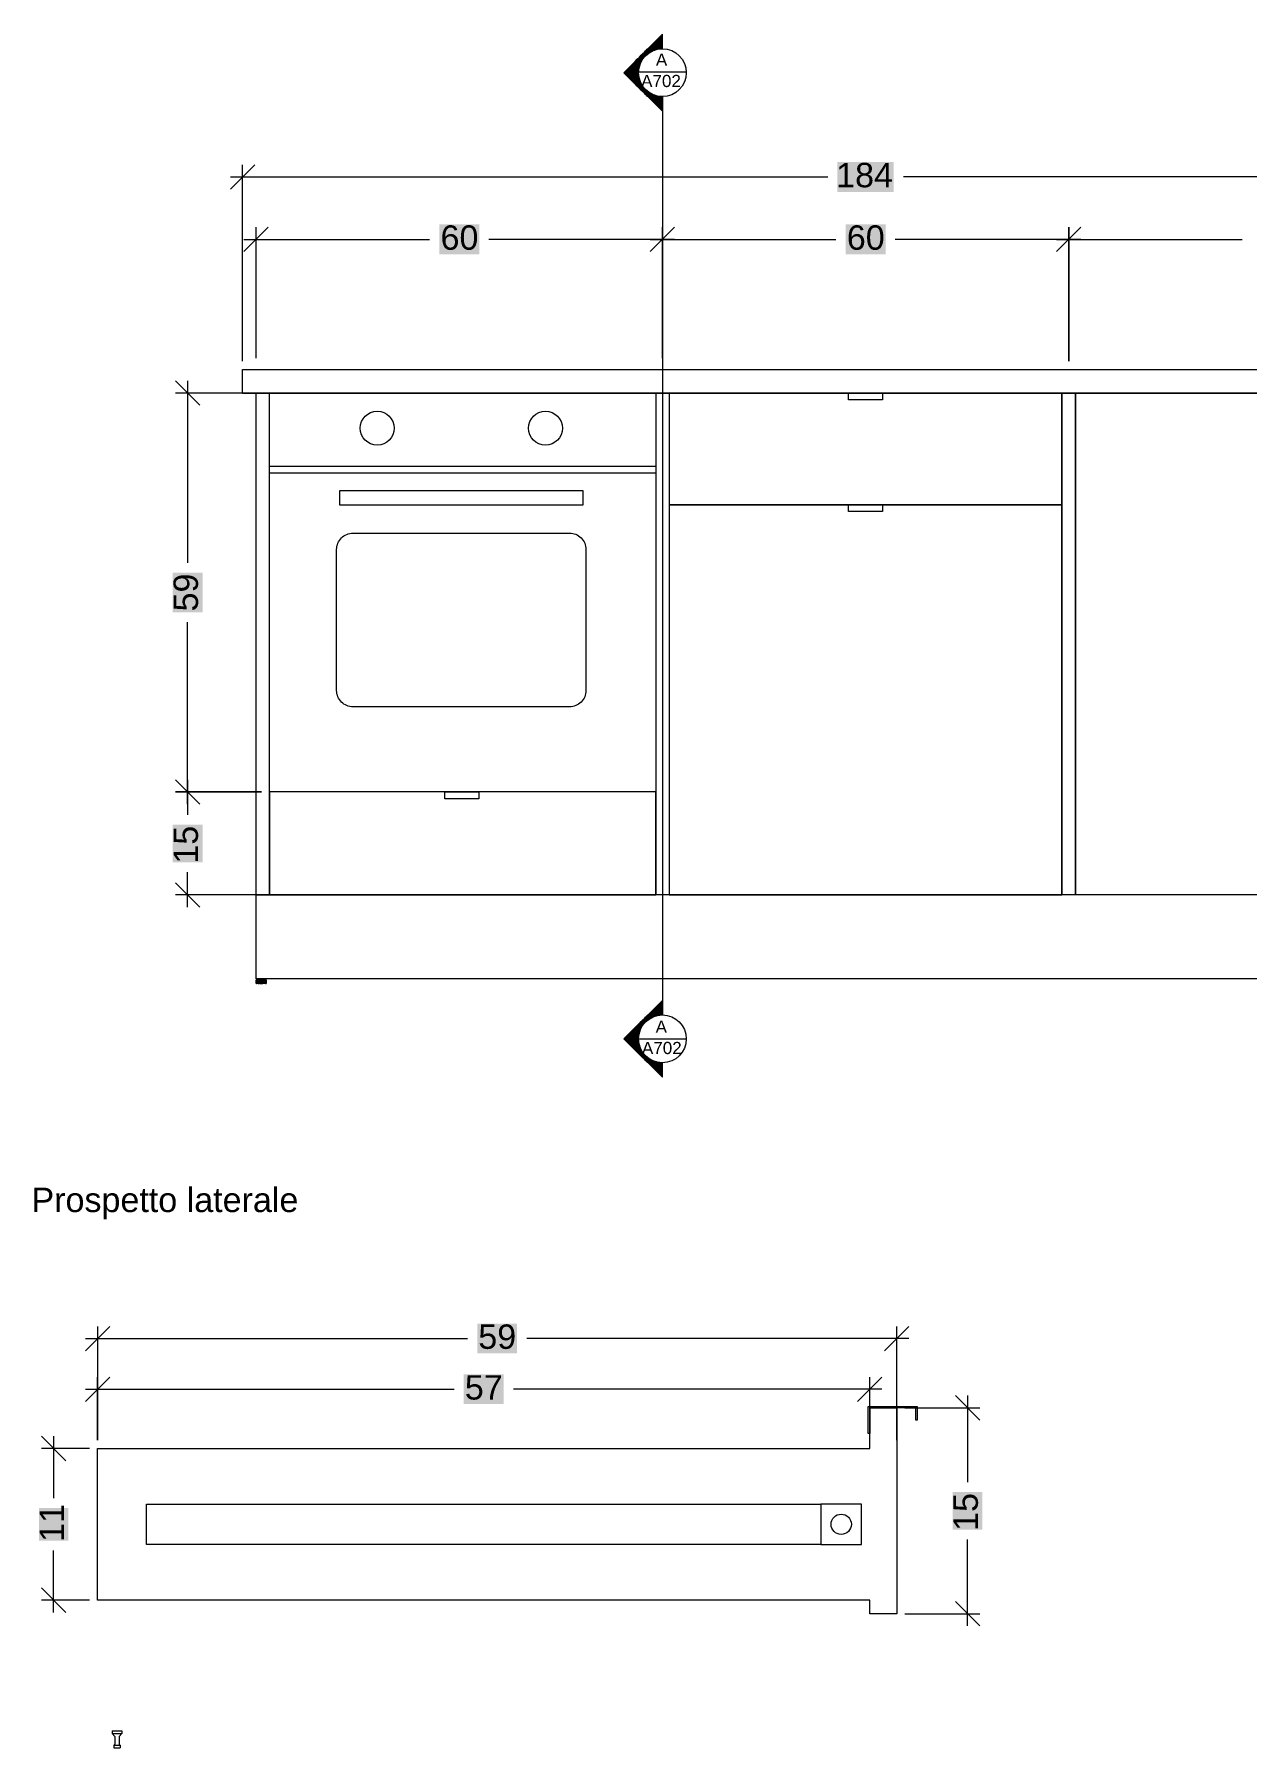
# Model space of a CAD drawing. Header units: metres. Extents: x -27.1 to 47.9, y -10.7 to 6.6.
# Drawn here: x 0.043 to 1.825, y 0.423 to 2.941 of the extents above; entities that cross this region are included whole.
import ezdxf

# ---------------------------------------------------------------- set-up
doc = ezdxf.new("R2010")
doc.units = ezdxf.units.M
doc.header["$MEASUREMENT"] = 0
for name, color, linetype, lineweight in [('PDF _Geometria_Num_Penna__7', 7, 'Continuous', 18), ('PDF _Riempimenti solidi_Num_Penna__7', 7, 'Continuous', 18), ('PDF _Testo_Num_Penna__7', 7, 'Continuous', 18), ('PDF16_Geometry_Num_Penna__5_Num_Penna__5_Num_Penna__5_Num_Penna__5_Num_Penna__5_Num_Penna__5_Num_Penna__5_Num_Penna__5_Num_Penna__5_Num_Penna__5_Num_Penna__5_Num_Penna__5', 5, 'Continuous', 18)]:
    doc.layers.add(name, color=color, linetype=linetype, lineweight=lineweight)
doc.layers.add('PDF _Riempimenti solidi_Num_Penna__1', color=7, linetype='Continuous', lineweight=18, true_color=0xd1d2d4)
doc.styles.add('GENERATED_STYLE_1', font='Arial')

msp = doc.modelspace()

# ---------------------------------------------------------------- hatches: boundary and pattern name
at = {"layer": 'PDF _Riempimenti solidi_Num_Penna__1', "linetype": 'Continuous', "lineweight": 18, "true_color": 0xd1d2d4}
for points in [[(1.2238, 2.7528), (1.2238, 2.7091), (1.3066, 2.7528)], [(1.2238, 2.7091), (1.3066, 2.7528), (1.3066, 2.7091)], [(0.6388, 2.6612), (0.6388, 2.6175), (0.6973, 2.6612)], [(0.6388, 2.6175), (0.6973, 2.6612), (0.6973, 2.6175)], [(1.2359, 2.6612), (1.2359, 2.6175), (1.2945, 2.6612)], [(1.2359, 2.6175), (1.2945, 2.6612), (1.2945, 2.6175)], [(0.2469, 2.0911), (0.2907, 2.0911), (0.2469, 2.1497)], [(0.2907, 2.0911), (0.2469, 2.1497), (0.2907, 2.1497)], [(0.2469, 1.7239), (0.2907, 1.7239), (0.2469, 1.7793)], [(0.2907, 1.7239), (0.2469, 1.7793), (0.2907, 1.7793)], [(0.6945, 1.046), (0.6945, 1.0023), (0.7531, 1.046)], [(0.6945, 1.0023), (0.7531, 1.046), (0.7531, 1.0023)], [(0.6747, 0.9714), (0.6747, 0.9278), (0.7331, 0.9714)], [(0.6747, 0.9278), (0.7331, 0.9714), (0.7331, 0.9278)], [(1.3932, 0.7434), (1.4369, 0.7434), (1.3932, 0.7988)], [(1.4369, 0.7434), (1.3932, 0.7988), (1.4369, 0.7988)], [(0.0503, 0.7271), (0.0935, 0.7271), (0.0503, 0.7753)], [(0.0935, 0.7271), (0.0503, 0.7753), (0.0935, 0.7753)]]:
    msp.add_hatch(color=254, dxfattribs=at).paths.add_polyline_path(points)
at = {"layer": 'PDF _Riempimenti solidi_Num_Penna__7', "linetype": 'Continuous', "lineweight": 18}
for points in [[(0.9666, 2.9407), (0.9666, 2.9194), (0.9452, 2.9194)], [(0.923, 2.8973), (0.9328, 2.8936), (0.9193, 2.8936)], [(0.923, 2.8973), (0.9339, 2.8973), (0.9264, 2.9007)], [(0.9339, 2.8973), (0.923, 2.8973), (0.9328, 2.8936)], [(0.9264, 2.9007), (0.9356, 2.9007), (0.9297, 2.904)], [(0.9264, 2.9007), (0.9339, 2.8973), (0.9356, 2.9007)], [(0.9297, 2.904), (0.9375, 2.904), (0.9328, 2.907)], [(0.9297, 2.904), (0.9356, 2.9007), (0.9375, 2.904)], [(0.9328, 2.907), (0.9398, 2.907), (0.9355, 2.9098)], [(0.9328, 2.907), (0.9375, 2.904), (0.9398, 2.907)], [(0.9355, 2.9098), (0.9424, 2.9098), (0.938, 2.9123)], [(0.9355, 2.9098), (0.9398, 2.907), (0.9424, 2.9098)], [(0.938, 2.9123), (0.9453, 2.9123), (0.9401, 2.9144)], [(0.938, 2.9123), (0.9424, 2.9098), (0.9453, 2.9123)], [(0.9401, 2.9144), (0.9484, 2.9144), (0.9419, 2.9162)], [(0.9401, 2.9144), (0.9453, 2.9123), (0.9484, 2.9144)], [(0.9419, 2.9162), (0.9518, 2.9162), (0.9433, 2.9176)], [(0.9419, 2.9162), (0.9484, 2.9144), (0.9518, 2.9162)], [(0.9433, 2.9175), (0.9554, 2.9175), (0.9443, 2.9186)], [(0.9433, 2.9176), (0.9518, 2.9162), (0.9554, 2.9176)], [(0.9443, 2.9186), (0.9591, 2.9186), (0.945, 2.9192)], [(0.9443, 2.9186), (0.9554, 2.9175), (0.9591, 2.9186)], [(0.945, 2.9192), (0.9628, 2.9192), (0.9452, 2.9194)], [(0.945, 2.9192), (0.9591, 2.9186), (0.9628, 2.9192)], [(0.9452, 2.9194), (0.9628, 2.9192), (0.9666, 2.9194)], [(0.9098, 2.8843), (0.9315, 2.8843), (0.9118, 2.8862)], [(0.9098, 2.8843), (0.9315, 2.8824), (0.9315, 2.8843)], [(0.9118, 2.8824), (0.9315, 2.8824), (0.9098, 2.8843)], [(0.9156, 2.89), (0.9315, 2.8862), (0.9118, 2.8862)], [(0.9118, 2.8862), (0.9315, 2.8843), (0.9315, 2.8862)], [(0.9315, 2.8824), (0.9118, 2.8824), (0.9319, 2.8786)], [(0.9118, 2.8824), (0.9319, 2.8786), (0.9156, 2.8786)], [(0.9193, 2.8936), (0.9319, 2.89), (0.9156, 2.89)], [(0.9319, 2.89), (0.9156, 2.89), (0.9315, 2.8862)], [(0.9319, 2.8786), (0.9156, 2.8786), (0.9328, 2.8749)], [(0.9156, 2.8786), (0.9328, 2.8749), (0.9193, 2.8749)], [(0.9328, 2.8936), (0.9193, 2.8936), (0.9319, 2.89)], [(0.9328, 2.8749), (0.9193, 2.8749), (0.9339, 2.8713)], [(0.9193, 2.8749), (0.9339, 2.8713), (0.923, 2.8713)], [(0.923, 2.8713), (0.9356, 2.8678), (0.9339, 2.8713)], [(0.9264, 2.8678), (0.9356, 2.8678), (0.923, 2.8713)], [(0.9264, 2.8678), (0.9375, 2.8646), (0.9356, 2.8678)], [(0.9297, 2.8646), (0.9375, 2.8646), (0.9264, 2.8678)], [(0.9297, 2.8646), (0.9398, 2.8615), (0.9375, 2.8646)], [(0.9328, 2.8615), (0.9398, 2.8615), (0.9297, 2.8646)], [(0.9328, 2.8615), (0.9424, 2.8588), (0.9398, 2.8615)], [(0.9355, 2.8588), (0.9424, 2.8588), (0.9328, 2.8615)], [(0.9355, 2.8588), (0.9453, 2.8564), (0.9424, 2.8588)], [(0.938, 2.8564), (0.9453, 2.8564), (0.9355, 2.8588)], [(0.938, 2.8564), (0.9484, 2.8541), (0.9453, 2.8564)], [(0.9401, 2.8541), (0.9484, 2.8541), (0.938, 2.8564)], [(0.9401, 2.8541), (0.9518, 2.8524), (0.9484, 2.8541)], [(0.9419, 2.8524), (0.9518, 2.8524), (0.9401, 2.8541)], [(0.9419, 2.8524), (0.9554, 2.851), (0.9518, 2.8524)], [(0.9433, 2.851), (0.9554, 2.851), (0.9419, 2.8524)], [(0.9433, 2.851), (0.9591, 2.8499), (0.9554, 2.851)], [(0.9443, 2.8499), (0.9591, 2.8499), (0.9433, 2.851)], [(0.9443, 2.8499), (0.9628, 2.8494), (0.9591, 2.8499)], [(0.945, 2.8494), (0.9628, 2.8494), (0.9443, 2.8499)], [(0.945, 2.8494), (0.9452, 2.8492), (0.9666, 2.8492)], [(0.945, 2.8494), (0.9666, 2.8492), (0.9628, 2.8494)], [(0.9452, 2.8492), (0.9666, 2.8492), (0.9666, 2.8278)], [(0.9666, 1.5209), (0.9666, 1.4997), (0.9452, 1.4997)], [(0.9297, 1.4843), (0.9375, 1.4843), (0.9328, 1.4872)], [(0.9328, 1.4872), (0.9398, 1.4872), (0.9355, 1.4901)], [(0.9328, 1.4872), (0.9375, 1.4843), (0.9398, 1.4872)], [(0.9355, 1.4901), (0.9424, 1.4901), (0.938, 1.4925)], [(0.9355, 1.4901), (0.9398, 1.4872), (0.9424, 1.4901)], [(0.938, 1.4925), (0.9453, 1.4925), (0.9401, 1.4946)], [(0.938, 1.4925), (0.9424, 1.4901), (0.9453, 1.4925)], [(0.9401, 1.4946), (0.9484, 1.4946), (0.9419, 1.4964)], [(0.9401, 1.4946), (0.9453, 1.4925), (0.9484, 1.4946)], [(0.9419, 1.4964), (0.9518, 1.4964), (0.9433, 1.4978)], [(0.9419, 1.4964), (0.9484, 1.4946), (0.9518, 1.4964)], [(0.9433, 1.4978), (0.9554, 1.4978), (0.9443, 1.4988)], [(0.9433, 1.4978), (0.9518, 1.4964), (0.9554, 1.4978)], [(0.9443, 1.4988), (0.9591, 1.4988), (0.945, 1.4995)], [(0.9443, 1.4988), (0.9554, 1.4978), (0.9591, 1.4988)], [(0.945, 1.4995), (0.9628, 1.4995), (0.9452, 1.4997)], [(0.945, 1.4995), (0.9591, 1.4988), (0.9628, 1.4995)], [(0.9452, 1.4997), (0.9628, 1.4995), (0.9666, 1.4997)], [(0.9098, 1.4645), (0.9315, 1.4645), (0.9118, 1.4664)], [(0.9098, 1.4645), (0.9315, 1.4626), (0.9315, 1.4645)], [(0.9118, 1.4626), (0.9315, 1.4626), (0.9098, 1.4645)], [(0.9156, 1.4702), (0.9315, 1.4664), (0.9118, 1.4664)], [(0.9118, 1.4664), (0.9315, 1.4645), (0.9315, 1.4664)], [(0.9315, 1.4626), (0.9118, 1.4626), (0.9319, 1.4588)], [(0.9118, 1.4626), (0.9319, 1.4588), (0.9156, 1.4588)], [(0.9193, 1.474), (0.9319, 1.4702), (0.9156, 1.4702)], [(0.9319, 1.4702), (0.9156, 1.4702), (0.9315, 1.4664)], [(0.923, 1.4776), (0.9328, 1.474), (0.9193, 1.474)], [(0.9328, 1.474), (0.9193, 1.474), (0.9319, 1.4702)], [(0.923, 1.4776), (0.9339, 1.4776), (0.9264, 1.481)], [(0.9339, 1.4776), (0.923, 1.4776), (0.9328, 1.474)], [(0.9264, 1.481), (0.9356, 1.481), (0.9297, 1.4843)], [(0.9264, 1.481), (0.9339, 1.4776), (0.9356, 1.481)], [(0.9297, 1.4843), (0.9356, 1.481), (0.9375, 1.4843)], [(0.9319, 1.4588), (0.9156, 1.4588), (0.9328, 1.4551)], [(0.9156, 1.4588), (0.9328, 1.4551), (0.9193, 1.4551)], [(0.9328, 1.4551), (0.9193, 1.4551), (0.9339, 1.4515)], [(0.9193, 1.4551), (0.9339, 1.4515), (0.923, 1.4515)], [(0.923, 1.4515), (0.9356, 1.4481), (0.9339, 1.4515)], [(0.9264, 1.4481), (0.9356, 1.4481), (0.923, 1.4515)], [(0.9264, 1.4481), (0.9375, 1.4448), (0.9356, 1.4481)], [(0.9297, 1.4448), (0.9375, 1.4448), (0.9264, 1.4481)], [(0.9297, 1.4448), (0.9398, 1.4417), (0.9375, 1.4448)], [(0.9328, 1.4417), (0.9398, 1.4417), (0.9297, 1.4448)], [(0.9328, 1.4417), (0.9424, 1.439), (0.9398, 1.4417)], [(0.9355, 1.439), (0.9424, 1.439), (0.9328, 1.4417)], [(0.9355, 1.439), (0.9453, 1.4366), (0.9424, 1.439)], [(0.938, 1.4366), (0.9453, 1.4366), (0.9355, 1.439)], [(0.938, 1.4366), (0.9484, 1.4345), (0.9453, 1.4366)], [(0.9401, 1.4345), (0.9484, 1.4345), (0.938, 1.4366)], [(0.9401, 1.4345), (0.9518, 1.4327), (0.9484, 1.4345)], [(0.9419, 1.4327), (0.9518, 1.4327), (0.9401, 1.4345)], [(0.9419, 1.4327), (0.9554, 1.4312), (0.9518, 1.4327)], [(0.9433, 1.4312), (0.9554, 1.4312), (0.9419, 1.4327)], [(0.9433, 1.4312), (0.9591, 1.4303), (0.9554, 1.4312)], [(0.9443, 1.4303), (0.9591, 1.4303), (0.9433, 1.4312)], [(0.9443, 1.4303), (0.9628, 1.4296), (0.9591, 1.4303)], [(0.945, 1.4296), (0.9628, 1.4296), (0.9443, 1.4303)], [(0.945, 1.4296), (0.9452, 1.4294), (0.9666, 1.4294)], [(0.945, 1.4296), (0.9666, 1.4294), (0.9628, 1.4296)], [(0.9452, 1.4294), (0.9666, 1.4294), (0.9666, 1.4081)]]:
    msp.add_hatch(color=7, dxfattribs=at).paths.add_polyline_path(points)

# ---------------------------------------------------------------- linework, layer by layer
at = {"layer": 'PDF _Geometria_Num_Penna__7', "color": 7, "linetype": 'Continuous', "lineweight": 18, "flags": 128}
for points in [[(0.9666, 2.9194), (0.9666, 2.9407), (0.9098, 2.8843), (0.9666, 2.8278), (0.9666, 2.8492), (0.9666, 2.8361), (0.9666, 2.4483), (0.9666, 1.5525), (0.9666, 1.5127), (0.9666, 1.4997), (0.9666, 1.5209), (0.9098, 1.4645), (0.9666, 1.4081), (0.9666, 1.4294)], [(0.9302, 2.8855), (1.0005, 2.8855)], [(0.3674, 2.7489), (0.3316, 2.7131)], [(0.3495, 2.4603), (0.3495, 2.7489)], [(0.3316, 2.731), (1.2095, 2.731)], [(2.1987, 2.731), (1.3209, 2.731)], [(0.3873, 2.6572), (0.3515, 2.6214)], [(0.3694, 2.4649), (0.3694, 2.6572)], [(0.9666, 2.4649), (0.9666, 2.6572), (0.9666, 2.4603)], [(0.3515, 2.6393), (0.6244, 2.6393)], [(0.9845, 2.6393), (0.7117, 2.6393)], [(0.9487, 2.6393), (1.2216, 2.6393)], [(1.5817, 2.6393), (1.3088, 2.6393)], [(1.5458, 2.6393), (1.8187, 2.6393)], [(0.2867, 2.3955), (0.2509, 2.4314)], [(0.2688, 2.4314), (0.2688, 2.164)], [(0.3774, 2.4134), (0.2509, 2.4134)], [(0.3495, 2.4135), (2.1808, 2.4135)], [(2.1461, 1.676), (2.1609, 1.676), (0.3694, 1.676), (0.3893, 1.676), (0.3893, 2.4135)], [(2.1609, 2.4135), (2.1609, 1.5525), (0.3694, 1.5525), (0.3694, 2.4135)], [(0.9567, 2.4135), (0.9567, 1.676)], [(0.9766, 2.4135), (0.9766, 1.676)], [(1.5538, 2.4135), (1.5538, 1.676)], [(1.5737, 2.4135), (1.5737, 1.676)], [(0.3893, 2.3061), (0.9567, 2.3061)], [(0.3893, 2.2962), (0.9567, 2.2962)], [(0.9766, 2.2492), (1.5538, 2.2492)], [(1.29, 2.2492), (1.29, 2.2393), (1.2403, 2.2393), (1.2403, 2.2492)], [(0.2688, 1.8093), (0.2688, 2.0768)], [(0.2688, 1.8452), (0.2688, 1.7937)], [(0.2509, 1.6939), (0.2867, 1.6581)], [(0.2688, 1.6581), (0.2688, 1.7096)], [(0.3724, 1.676), (0.2509, 1.676)], [(0.3694, 1.676), (0.3844, 1.676)], [(0.3844, 1.5525), (0.3694, 1.5525)], [(0.3835, 1.5511), (0.3835, 1.5462), (0.3835, 1.5461), (0.3837, 1.5461), (0.3837, 1.5462), (0.3838, 1.5462), (0.3838, 1.5511), (0.3838, 1.5462), (0.3839, 1.5461), (0.384, 1.5461), (0.384, 1.5462), (0.384, 1.5511), (0.384, 1.5462), (0.384, 1.5461), (0.3841, 1.5461), (0.3841, 1.546), (0.384, 1.546), (0.3839, 1.546), (0.3838, 1.546), (0.3834, 1.546), (0.3831, 1.546), (0.3827, 1.546), (0.3823, 1.546), (0.3818, 1.546), (0.3812, 1.546), (0.3806, 1.546), (0.38, 1.546), (0.3793, 1.546), (0.3786, 1.546), (0.378, 1.546), (0.3772, 1.546), (0.3765, 1.546), (0.3758, 1.546), (0.3751, 1.546), (0.3744, 1.546), (0.3738, 1.546), (0.3731, 1.546), (0.3725, 1.546), (0.372, 1.546), (0.3714, 1.546), (0.371, 1.546), (0.3706, 1.546), (0.3704, 1.546), (0.3701, 1.546), (0.37, 1.546), (0.3697, 1.546), (0.3697, 1.5461), (0.3697, 1.5462), (0.3696, 1.5462), (0.3696, 1.5511), (0.3697, 1.5511), (0.3699, 1.5511), (0.37, 1.5511), (0.3701, 1.5511), (0.3702, 1.5511), (0.3703, 1.5511), (0.3704, 1.5511), (0.3705, 1.5511), (0.3706, 1.5511), (0.3707, 1.5511), (0.3708, 1.5511), (0.3709, 1.5511), (0.3711, 1.5511), (0.3712, 1.5511), (0.3713, 1.5511), (0.3714, 1.5511), (0.3715, 1.5511), (0.3718, 1.5511), (0.3719, 1.5511), (0.372, 1.5511), (0.3721, 1.5511), (0.3722, 1.5511)], [(0.3697, 1.5462), (0.3697, 1.5461), (0.3699, 1.5461), (0.3699, 1.5462), (0.3699, 1.5511)], [(0.3697, 1.5511), (0.3697, 1.5462), (0.3699, 1.5462)], [(0.3841, 1.546), (0.384, 1.546), (0.384, 1.5459), (0.3838, 1.5459), (0.3837, 1.5459), (0.3833, 1.5459), (0.383, 1.5459), (0.3826, 1.5459), (0.3822, 1.5459), (0.3817, 1.5459), (0.3811, 1.5459), (0.3805, 1.5459), (0.3799, 1.5459), (0.3791, 1.5459), (0.3784, 1.5459), (0.3776, 1.5459), (0.3769, 1.5459), (0.3762, 1.5459), (0.3754, 1.5459), (0.3748, 1.5459), (0.3741, 1.5459), (0.3734, 1.5459), (0.3728, 1.5459), (0.3723, 1.5459), (0.3716, 1.5459), (0.3712, 1.5459), (0.3708, 1.5459), (0.3705, 1.5459), (0.3702, 1.5459), (0.3701, 1.5459), (0.3699, 1.5459), (0.3699, 1.546), (0.3697, 1.546)], [(0.37, 1.5525), (0.37, 1.5511), (0.37, 1.5462), (0.3701, 1.5462), (0.3702, 1.5462)], [(0.37, 1.5462), (0.3701, 1.5462), (0.3701, 1.5461), (0.3702, 1.5461), (0.3702, 1.5462), (0.3702, 1.5511)], [(0.3703, 1.5462), (0.3704, 1.5462), (0.3704, 1.5461), (0.3705, 1.5461), (0.3705, 1.5462), (0.3705, 1.5511)], [(0.3703, 1.5511), (0.3703, 1.5462), (0.3704, 1.5462), (0.3705, 1.5462)], [(0.3707, 1.5462), (0.3708, 1.5462), (0.3708, 1.5461), (0.3709, 1.5461), (0.3709, 1.5462), (0.3709, 1.5511)], [(0.3707, 1.5511), (0.3707, 1.5462), (0.3708, 1.5462), (0.3709, 1.5462)], [(0.3712, 1.5462), (0.3713, 1.5462), (0.3713, 1.5461), (0.3714, 1.5461), (0.3715, 1.5461), (0.3715, 1.5462), (0.3715, 1.5511)], [(0.3712, 1.5511), (0.3712, 1.5462), (0.3713, 1.5462), (0.3714, 1.5462), (0.3715, 1.5462)], [(0.3719, 1.5511), (0.3719, 1.5462), (0.372, 1.5462), (0.3721, 1.5462), (0.3722, 1.5462)], [(0.372, 1.5461), (0.3721, 1.5461), (0.3722, 1.5461), (0.3722, 1.5462), (0.3722, 1.5511), (0.3724, 1.5511), (0.3726, 1.5511), (0.3727, 1.5511), (0.3728, 1.5511), (0.3729, 1.5511), (0.3732, 1.5511), (0.3733, 1.5511), (0.3734, 1.5511), (0.3735, 1.5511), (0.3736, 1.5511), (0.3738, 1.5511), (0.374, 1.5511), (0.3742, 1.5511), (0.3743, 1.5511), (0.3744, 1.5511), (0.3745, 1.5511), (0.3746, 1.5511)], [(0.3742, 1.5511), (0.3742, 1.5462), (0.3743, 1.5461), (0.3744, 1.5461), (0.3745, 1.5461), (0.3746, 1.5461), (0.3746, 1.5462), (0.3746, 1.5511), (0.3748, 1.5511), (0.3751, 1.5511), (0.3752, 1.5511), (0.3753, 1.5511), (0.3754, 1.5511), (0.3755, 1.5511), (0.3758, 1.5511), (0.3761, 1.5511), (0.3762, 1.5511), (0.3764, 1.5511), (0.3767, 1.5511), (0.3769, 1.5511), (0.377, 1.5511), (0.3771, 1.5511), (0.3772, 1.5511), (0.3773, 1.5511), (0.3776, 1.5511), (0.3779, 1.5511), (0.378, 1.5511), (0.3781, 1.5511), (0.3782, 1.5511), (0.3783, 1.5511), (0.3786, 1.5511), (0.3788, 1.5511), (0.3789, 1.5511), (0.379, 1.5511), (0.3791, 1.5511), (0.3792, 1.5511), (0.3794, 1.5511), (0.3796, 1.5511), (0.3798, 1.5511), (0.38, 1.5511), (0.3801, 1.5511), (0.3801, 1.5462), (0.38, 1.5461), (0.3799, 1.5461), (0.3798, 1.5461), (0.3798, 1.5462), (0.3796, 1.5462), (0.3796, 1.5511)], [(0.3842, 1.5511), (0.3841, 1.5511), (0.384, 1.5511), (0.3839, 1.5511), (0.3838, 1.5511), (0.3837, 1.5511), (0.3835, 1.5511), (0.3834, 1.5511), (0.3833, 1.5511), (0.3832, 1.5511), (0.3831, 1.5511), (0.383, 1.5511), (0.3828, 1.5511), (0.3827, 1.5511), (0.3826, 1.5511), (0.3824, 1.5511), (0.3823, 1.5511), (0.3822, 1.5511), (0.3821, 1.5511), (0.382, 1.5511), (0.3818, 1.5511), (0.3815, 1.5511), (0.3814, 1.5511), (0.3813, 1.5511), (0.3811, 1.5511), (0.3808, 1.5511), (0.3807, 1.5511), (0.3806, 1.5511), (0.3805, 1.5511), (0.3803, 1.5511), (0.3801, 1.5511)], [(0.3813, 1.5462), (0.3814, 1.5462), (0.3815, 1.5462), (0.3815, 1.5461), (0.3814, 1.5461), (0.3813, 1.5462), (0.3813, 1.5511)], [(0.3815, 1.5461), (0.3815, 1.5462), (0.3815, 1.5511)], [(0.9315, 1.4645), (1.0017, 1.4645)], [(0.1546, 1.0421), (0.1186, 1.0062)], [(0.1365, 1.0421), (0.1365, 0.8746), (0.1365, 0.9676)], [(1.2931, 1.0062), (1.3289, 1.0421)], [(1.311, 0.8746), (1.311, 1.0421)], [(0.1186, 1.0242), (0.6802, 1.0242)], [(1.3289, 1.0242), (0.7674, 1.0242)], [(0.1546, 0.9676), (0.1186, 0.9317)], [(1.2533, 0.9317), (1.2891, 0.9676)], [(1.2712, 0.8746), (1.2712, 0.9676)], [(0.1186, 0.9496), (0.6603, 0.9496)], [(1.2891, 0.9496), (0.7475, 0.9496)], [(1.433, 0.9044), (1.3972, 0.9403)], [(1.4151, 0.9403), (1.4151, 0.8131)], [(1.3229, 0.9223), (1.433, 0.9223)], [(0.0898, 0.8447), (0.054, 0.8805)], [(0.1246, 0.8626), (0.054, 0.8626)], [(0.0719, 0.8805), (0.0719, 0.7896)], [(1.1995, 0.7213), (0.2082, 0.7213), (0.2082, 0.781), (1.1995, 0.781)], [(0.0719, 0.6218), (0.0719, 0.7127)], [(1.4151, 0.6019), (1.4151, 0.7291)], [(0.054, 0.6576), (0.0898, 0.6218)], [(0.1246, 0.6397), (0.054, 0.6397)], [(1.3972, 0.6377), (1.433, 0.6019)], [(1.3229, 0.6198), (1.433, 0.6198)]]:
    msp.add_lwpolyline(points, dxfattribs=at)
for points in [[(0.9264, 2.9007), (0.9339, 2.8973), (0.923, 2.8973)], [(0.9297, 2.904), (0.9356, 2.9007), (0.9264, 2.9007)], [(0.9356, 2.9007), (0.9264, 2.9007), (0.9339, 2.8973)], [(0.9328, 2.907), (0.9375, 2.904), (0.9297, 2.904)], [(0.9375, 2.904), (0.9297, 2.904), (0.9356, 2.9007)], [(0.9355, 2.9098), (0.9398, 2.907), (0.9328, 2.907)], [(0.9398, 2.907), (0.9328, 2.907), (0.9375, 2.904)], [(0.938, 2.9123), (0.9424, 2.9098), (0.9355, 2.9098)], [(0.9424, 2.9098), (0.9355, 2.9098), (0.9398, 2.907)], [(0.9401, 2.9144), (0.9453, 2.9123), (0.938, 2.9123)], [(0.9453, 2.9123), (0.938, 2.9123), (0.9424, 2.9098)], [(0.9419, 2.9162), (0.9484, 2.9144), (0.9401, 2.9144)], [(0.9484, 2.9144), (0.9401, 2.9144), (0.9453, 2.9123)], [(0.9433, 2.9176), (0.9518, 2.9162), (0.9419, 2.9162)], [(0.9518, 2.9162), (0.9419, 2.9162), (0.9484, 2.9144)], [(0.9443, 2.9186), (0.9554, 2.9176), (0.9433, 2.9176)], [(0.9554, 2.9176), (0.9433, 2.9176), (0.9518, 2.9162)], [(0.945, 2.9192), (0.9591, 2.9186), (0.9443, 2.9186)], [(0.9591, 2.9186), (0.9443, 2.9186), (0.9554, 2.9176)], [(0.9452, 2.9194), (0.9628, 2.9192), (0.945, 2.9192)], [(0.9628, 2.9192), (0.945, 2.9192), (0.9591, 2.9186)], [(0.9666, 2.9194), (0.9452, 2.9194), (0.9628, 2.9192)], [(0.9118, 2.8862), (0.9315, 2.8843), (0.9098, 2.8843)], [(0.9315, 2.8843), (0.9098, 2.8843), (0.9315, 2.8824)], [(0.9098, 2.8843), (0.9315, 2.8824), (0.9118, 2.8824)], [(0.9315, 2.8862), (0.9118, 2.8862), (0.9315, 2.8843)], [(0.9339, 2.8713), (0.923, 2.8713), (0.9356, 2.8678)], [(0.923, 2.8713), (0.9356, 2.8678), (0.9264, 2.8678)], [(0.9356, 2.8678), (0.9264, 2.8678), (0.9375, 2.8646)], [(0.9264, 2.8678), (0.9375, 2.8646), (0.9297, 2.8646)], [(0.9375, 2.8646), (0.9297, 2.8646), (0.9398, 2.8615)], [(0.9297, 2.8646), (0.9398, 2.8615), (0.9328, 2.8615)], [(0.9398, 2.8615), (0.9328, 2.8615), (0.9424, 2.8588)], [(0.9328, 2.8615), (0.9424, 2.8588), (0.9355, 2.8588)], [(0.9424, 2.8588), (0.9355, 2.8588), (0.9453, 2.8564)], [(0.9355, 2.8588), (0.9453, 2.8564), (0.938, 2.8564)], [(0.9453, 2.8564), (0.938, 2.8564), (0.9484, 2.8541)], [(0.938, 2.8564), (0.9484, 2.8541), (0.9401, 2.8541)], [(0.9484, 2.8541), (0.9401, 2.8541), (0.9518, 2.8524)], [(0.9401, 2.8541), (0.9518, 2.8524), (0.9419, 2.8524)], [(0.9518, 2.8524), (0.9419, 2.8524), (0.9554, 2.851)], [(0.9419, 2.8524), (0.9554, 2.851), (0.9433, 2.851)], [(0.9554, 2.851), (0.9433, 2.851), (0.9591, 2.8499)], [(0.9433, 2.851), (0.9591, 2.8499), (0.9443, 2.8499)], [(0.9591, 2.8499), (0.9443, 2.8499), (0.9628, 2.8494)], [(0.9443, 2.8499), (0.9628, 2.8494), (0.945, 2.8494)], [(0.945, 2.8494), (0.9628, 2.8494), (0.9666, 2.8492)], [(0.9487, 2.6214), (0.9845, 2.6572)], [(1.5458, 2.6214), (1.5817, 2.6572)], [(1.5638, 2.6572), (1.5638, 2.4603)], [(0.3495, 2.4135), (0.3495, 2.4483), (2.1808, 2.4483), (2.1808, 2.4135)], [(0.9567, 1.8273), (0.3893, 1.8273), (0.3893, 2.4135), (0.9567, 2.4135)], [(1.5538, 2.4135), (0.9766, 2.4135), (0.9766, 2.2492), (1.5538, 2.2492)], [(1.2403, 2.4135), (1.29, 2.4135), (1.29, 2.4035), (1.2403, 2.4035)], [(1.5538, 2.4135), (1.5737, 2.4135)], [(1.5737, 2.4135), (2.1609, 2.4135), (2.1609, 1.676), (1.5737, 1.676)], [(0.4918, 2.2491), (0.8502, 2.2491), (0.8502, 2.2697), (0.4918, 2.2697)], [(1.5538, 2.2492), (0.9766, 2.2492), (0.9766, 1.676), (1.5538, 1.676)], [(0.2867, 1.8093), (0.2509, 1.8452)], [(0.2509, 1.8273), (0.3774, 1.8273)], [(0.9567, 1.8273), (0.3893, 1.8273), (0.3893, 1.676), (0.9567, 1.676)], [(0.6469, 1.8273), (0.6966, 1.8273), (0.6966, 1.8173), (0.6469, 1.8173)], [(0.3697, 1.5461), (0.3697, 1.5462)], [(0.3726, 1.5511), (0.3726, 1.5462), (0.3726, 1.5461), (0.3727, 1.5461), (0.3728, 1.5461), (0.3729, 1.5461), (0.3729, 1.5462)], [(0.3726, 1.5462), (0.3727, 1.5462), (0.3728, 1.5462)], [(0.3733, 1.5462), (0.3734, 1.5462), (0.3735, 1.5462), (0.3736, 1.5462)], [(0.3734, 1.5511), (0.3734, 1.5462), (0.3734, 1.5461), (0.3735, 1.5461), (0.3736, 1.5461), (0.3738, 1.5461), (0.3738, 1.5462)], [(0.3742, 1.5462), (0.3743, 1.5462), (0.3744, 1.5462), (0.3745, 1.5462)], [(0.3751, 1.5511), (0.3751, 1.5462), (0.3751, 1.5461), (0.3752, 1.5461), (0.3753, 1.5461), (0.3754, 1.5461), (0.3754, 1.5462), (0.3755, 1.5462)], [(0.3751, 1.5462), (0.3752, 1.5462), (0.3753, 1.5462), (0.3754, 1.5462)], [(0.3761, 1.5511), (0.3761, 1.5462), (0.3761, 1.5461), (0.3762, 1.5461), (0.3763, 1.5461), (0.3764, 1.5461), (0.3764, 1.5462)], [(0.3761, 1.5462), (0.3762, 1.5462)], [(0.3769, 1.5511), (0.3769, 1.5462), (0.377, 1.5462), (0.377, 1.5461), (0.3771, 1.5461), (0.3772, 1.5461), (0.3773, 1.5461), (0.3773, 1.5462)], [(0.3769, 1.5462), (0.377, 1.5462), (0.3771, 1.5462), (0.3772, 1.5462)], [(0.3779, 1.5511), (0.3779, 1.5462), (0.378, 1.5461), (0.3781, 1.5461), (0.3782, 1.5461), (0.3783, 1.5461), (0.3783, 1.5462)], [(0.3779, 1.5462), (0.378, 1.5462), (0.3781, 1.5462), (0.3782, 1.5462)], [(0.3788, 1.5511), (0.3788, 1.5462), (0.3788, 1.5461), (0.3789, 1.5461), (0.379, 1.5461), (0.3791, 1.5461), (0.3792, 1.5462)], [(0.3788, 1.5462), (0.3789, 1.5462), (0.379, 1.5462), (0.3791, 1.5462)], [(0.3796, 1.5462), (0.3798, 1.5462), (0.38, 1.5462)], [(0.3805, 1.5511), (0.3805, 1.5462), (0.3806, 1.5462), (0.3806, 1.5461), (0.3807, 1.5461), (0.3808, 1.5461), (0.3808, 1.5462)], [(0.3805, 1.5462), (0.3806, 1.5462), (0.3807, 1.5462)], [(0.3823, 1.5511), (0.3823, 1.5462), (0.3823, 1.5461), (0.3822, 1.5461), (0.3821, 1.5461), (0.382, 1.5462)], [(0.382, 1.5462), (0.3821, 1.5462), (0.3822, 1.5462)], [(0.3828, 1.5511), (0.3828, 1.5462), (0.3828, 1.5461), (0.3827, 1.5461), (0.3826, 1.5461), (0.3826, 1.5462)], [(0.3826, 1.5462), (0.3827, 1.5462)], [(0.3833, 1.5511), (0.3833, 1.5462), (0.3833, 1.5461), (0.3832, 1.5461), (0.3831, 1.5461), (0.3831, 1.5462)], [(0.3831, 1.5462), (0.3832, 1.5462)], [(0.3835, 1.5462), (0.3837, 1.5462), (0.3838, 1.5462), (0.3839, 1.5462), (0.384, 1.5462), (0.3841, 1.5462), (0.3841, 1.5461), (0.3841, 1.5462), (0.3841, 1.5511), (0.3841, 1.5462)], [(0.9328, 1.4872), (0.9375, 1.4843), (0.9297, 1.4843)], [(0.9355, 1.4901), (0.9398, 1.4872), (0.9328, 1.4872)], [(0.9398, 1.4872), (0.9328, 1.4872), (0.9375, 1.4843)], [(0.938, 1.4925), (0.9424, 1.4901), (0.9355, 1.4901)], [(0.9424, 1.4901), (0.9355, 1.4901), (0.9398, 1.4872)], [(0.9401, 1.4946), (0.9453, 1.4925), (0.938, 1.4925)], [(0.9453, 1.4925), (0.938, 1.4925), (0.9424, 1.4901)], [(0.9419, 1.4964), (0.9484, 1.4946), (0.9401, 1.4946)], [(0.9484, 1.4946), (0.9401, 1.4946), (0.9453, 1.4925)], [(0.9433, 1.4978), (0.9518, 1.4964), (0.9419, 1.4964)], [(0.9518, 1.4964), (0.9419, 1.4964), (0.9484, 1.4946)], [(0.9443, 1.4988), (0.9554, 1.4978), (0.9433, 1.4978)], [(0.9554, 1.4978), (0.9433, 1.4978), (0.9518, 1.4964)], [(0.945, 1.4995), (0.9591, 1.4988), (0.9443, 1.4988)], [(0.9591, 1.4988), (0.9443, 1.4988), (0.9554, 1.4978)], [(0.9452, 1.4997), (0.9628, 1.4995), (0.945, 1.4995)], [(0.9628, 1.4995), (0.945, 1.4995), (0.9591, 1.4988)], [(0.9666, 1.4997), (0.9452, 1.4997), (0.9628, 1.4995)], [(0.9118, 1.4664), (0.9315, 1.4645), (0.9098, 1.4645)], [(0.9315, 1.4645), (0.9098, 1.4645), (0.9315, 1.4626)], [(0.9098, 1.4645), (0.9315, 1.4626), (0.9118, 1.4626)], [(0.9315, 1.4664), (0.9118, 1.4664), (0.9315, 1.4645)], [(0.9264, 1.481), (0.9339, 1.4776), (0.923, 1.4776)], [(0.9297, 1.4843), (0.9356, 1.481), (0.9264, 1.481)], [(0.9356, 1.481), (0.9264, 1.481), (0.9339, 1.4776)], [(0.9375, 1.4843), (0.9297, 1.4843), (0.9356, 1.481)], [(0.9339, 1.4515), (0.923, 1.4515), (0.9356, 1.4481)], [(0.923, 1.4515), (0.9356, 1.4481), (0.9264, 1.4481)], [(0.9356, 1.4481), (0.9264, 1.4481), (0.9375, 1.4448)], [(0.9264, 1.4481), (0.9375, 1.4448), (0.9297, 1.4448)], [(0.9375, 1.4448), (0.9297, 1.4448), (0.9398, 1.4417)], [(0.9297, 1.4448), (0.9398, 1.4417), (0.9328, 1.4417)], [(0.9398, 1.4417), (0.9328, 1.4417), (0.9424, 1.439)], [(0.9328, 1.4417), (0.9424, 1.439), (0.9355, 1.439)], [(0.9424, 1.439), (0.9355, 1.439), (0.9453, 1.4366)], [(0.9355, 1.439), (0.9453, 1.4366), (0.938, 1.4366)], [(0.9453, 1.4366), (0.938, 1.4366), (0.9484, 1.4345)], [(0.938, 1.4366), (0.9484, 1.4345), (0.9401, 1.4345)], [(0.9484, 1.4345), (0.9401, 1.4345), (0.9518, 1.4327)], [(0.9401, 1.4345), (0.9518, 1.4327), (0.9419, 1.4327)], [(0.9518, 1.4327), (0.9419, 1.4327), (0.9554, 1.4312)], [(0.9419, 1.4327), (0.9554, 1.4312), (0.9433, 1.4312)], [(0.9554, 1.4312), (0.9433, 1.4312), (0.9591, 1.4303)], [(0.9433, 1.4312), (0.9591, 1.4303), (0.9443, 1.4303)], [(0.9591, 1.4303), (0.9443, 1.4303), (0.9628, 1.4296)], [(0.9443, 1.4303), (0.9628, 1.4296), (0.945, 1.4296)], [(0.945, 1.4296), (0.9628, 1.4296), (0.9666, 1.4294)], [(0.1365, 0.8626), (1.2712, 0.8626), (1.2712, 0.9223), (1.311, 0.9223), (1.311, 0.6197), (1.2712, 0.6197), (1.2712, 0.6396), (0.1365, 0.6396)], [(1.3408, 0.9243), (1.3408, 0.9044), (1.3388, 0.9044), (1.3388, 0.9223), (1.2712, 0.9223), (1.2712, 0.8845), (1.2692, 0.8845), (1.2692, 0.9243)], [(1.2592, 0.781), (1.1995, 0.781), (1.1995, 0.7213), (1.2592, 0.7213)]]:
    msp.add_lwpolyline(points, close=True, dxfattribs=at)
msp.add_lwpolyline([(0.8301, 2.2078, -0.414223), (0.8542, 2.1837), (0.8542, 1.9765, -0.414223), (0.8301, 1.9523), (0.512, 1.9524, -0.414223), (0.4878, 1.9764), (0.4878, 2.1837, -0.414223), (0.5119, 2.2077)], format="xyb", close=True, dxfattribs=at)
at = {"layer": 'PDF _Geometria_Num_Penna__7', "color": 7, "linetype": 'Continuous', "lineweight": 18}
for centre, radius in [((0.9666, 2.8843), 0.0351), ((0.5475, 2.3618), 0.0249), ((0.7947, 2.3618), 0.0249), ((0.9666, 1.4645), 0.0351), ((1.2294, 0.7512), 0.0149)]:
    msp.add_circle(centre, radius, dxfattribs=at)
at = {"layer": 'PDF16_Geometry_Num_Penna__5_Num_Penna__5_Num_Penna__5_Num_Penna__5_Num_Penna__5_Num_Penna__5_Num_Penna__5_Num_Penna__5_Num_Penna__5_Num_Penna__5_Num_Penna__5_Num_Penna__5', "color": 5, "linetype": 'Continuous', "lineweight": 18}
for p, q in [((0.158, 0.4479), (0.158, 0.444)), ((0.158, 0.4479), (0.172, 0.4479)), ((0.158, 0.444), (0.172, 0.444)), ((0.158, 0.444), (0.162, 0.4396)), ((0.162, 0.4396), (0.162, 0.428)), ((0.172, 0.444), (0.168, 0.4396)), ((0.168, 0.4396), (0.168, 0.428)), ((0.172, 0.4479), (0.172, 0.444)), ((0.1605, 0.4265), (0.1605, 0.4229)), ((0.1605, 0.4265), (0.1695, 0.4265)), ((0.1605, 0.4229), (0.1695, 0.4229)), ((0.1695, 0.4265), (0.1695, 0.4229))]:
    msp.add_line(p, q, dxfattribs=at)
for centre, start, end in [((0.1605, 0.428), 270, 0), ((0.1695, 0.428), 180, 270)]:
    msp.add_arc(centre, 0.00148, start, end, dxfattribs=at)

# ---------------------------------------------------------------- texts
at = {"layer": 'PDF _Testo_Num_Penna__7', "color": 7, "linetype": 'Continuous', "lineweight": 18, "attachment_point": 7, "style": 'GENERATED_STYLE_1'}
for s, insert, char_height in [('\\A1;{\\pql;\\fArial|b0|i0|c0|p34;A}', (0.957, 2.8944), 0.017915), ('\\A1;{\\pql;\\fArial|b0|i0|c0|p34;A702}', (0.9353, 2.8629), 0.017915), ('\\A1;{\\pql;\\fArial|b0|i0|c0|p34;184}', (1.2219, 2.7154), 0.03583), ('\\A1;{\\pql;\\fArial|b0|i0|c0|p34;60}', (0.6405, 2.6236), 0.03583), ('\\A1;{\\pql;\\fArial|b0|i0|c0|p34;60}', (1.2376, 2.6236), 0.03583), ('\\A1;{\\pql;\\fArial|b0|i0|c0|p34;A}', (0.9566, 1.4734), 0.017915), ('\\A1;{\\pql;\\fArial|b0|i0|c0|p34;A702}', (0.9365, 1.4419), 0.017915), ('\\A1;{\\pql;\\fArial|b0|i0|c0|p34;Prospetto laterale}', (0.0393, 1.1992), 0.03583), ('\\A1;{\\pql;\\fArial|b0|i0|c0|p34;59}', (0.696, 1.0085), 0.03583), ('\\A1;{\\pql;\\fArial|b0|i0|c0|p34;57}', (0.6762, 0.934), 0.03583)]:
    msp.add_mtext(s, dxfattribs=dict(at, insert=insert, char_height=char_height))
at = {"layer": 'PDF _Testo_Num_Penna__7', "color": 7, "linetype": 'Continuous', "lineweight": 18, "char_height": 0.03583, "attachment_point": 7, "rotation": 90, "style": 'GENERATED_STYLE_1'}
for s, insert in [('\\A1;{\\pql;\\fArial|b0|i0|c0|p34;59}', (0.2845, 2.0926)), ('\\A1;{\\pql;\\fArial|b0|i0|c0|p34;15}', (0.2845, 1.722)), ('\\A1;{\\pql;\\fArial|b0|i0|c0|p34;15}', (1.4307, 0.7415)), ('\\A1;{\\pql;\\fArial|b0|i0|c0|p34;11}', (0.0872, 0.7253))]:
    msp.add_mtext(s, dxfattribs=dict(at, insert=insert))

doc.saveas('drawing.dxf')
